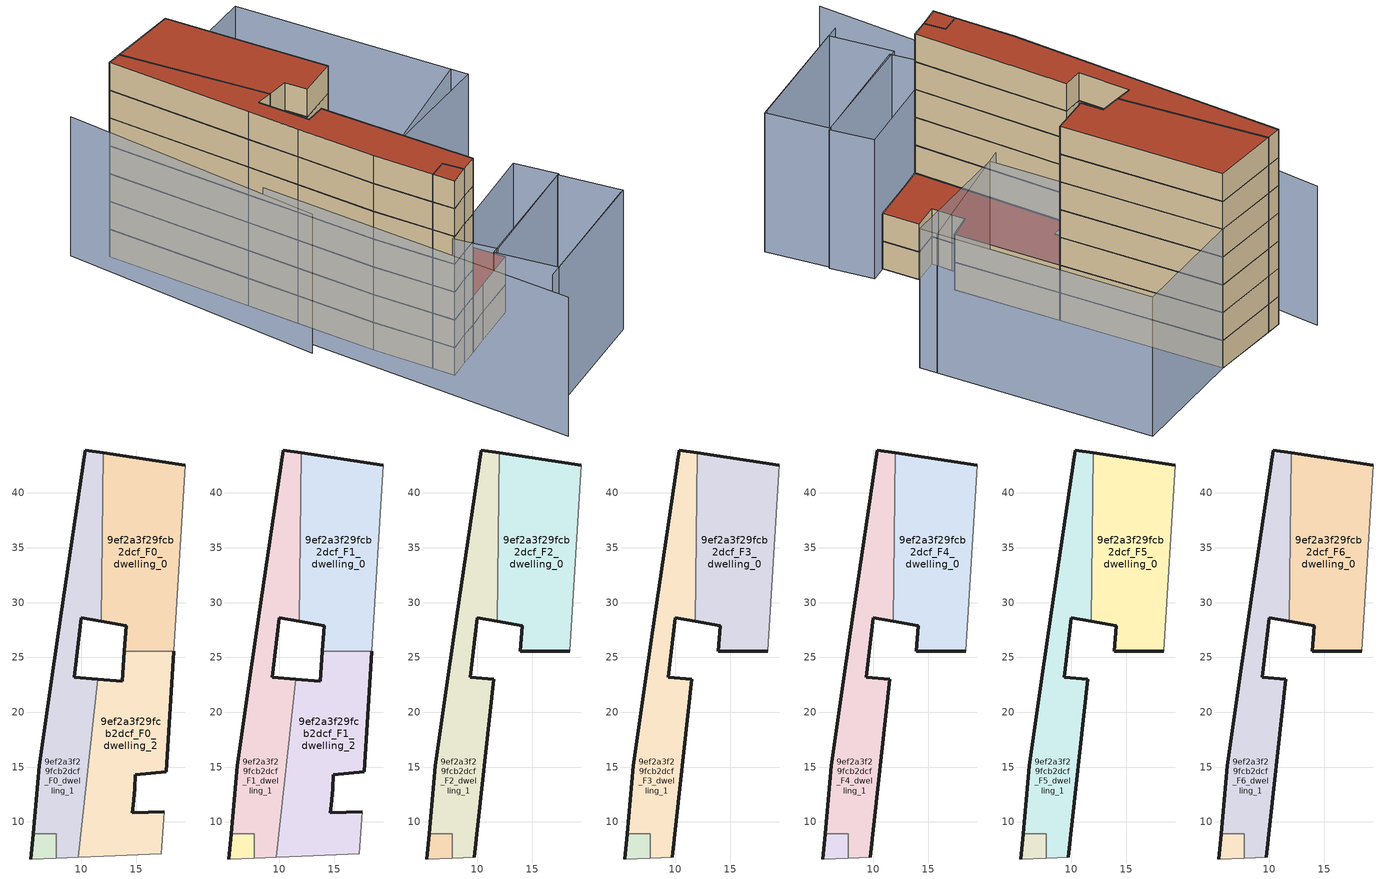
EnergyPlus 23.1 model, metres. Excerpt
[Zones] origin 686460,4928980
9ef2a3f29fcb2dcf_F0_dwelling_0
 floor ground (EU_floor_Construction): 18.43,25.55 19.47,42.55 12.01,43.67 11.82,28.29 14.09,27.9 13.93,25.55 z0
 wall outside (EU_wall_Construction): 13.93,25.55 14.09,27.9 11.82,28.29 / 12.01,43.67 19.47,42.55 z0:3
 wall adiabatic (EU_wall_Construction): 19.47,42.55 18.43,25.55 z0:3
 wall to 9ef2a3f29fcb2dcf_F0_dwelling_2 (EU_wall_Construction): 18.43,25.55 13.93,25.55 z0:3
 wall to 9ef2a3f29fcb2dcf_F0_dwelling_1 (EU_wall_Construction): 11.82,28.29 12.01,43.67 z0:3
9ef2a3f29fcb2dcf_F0_dwelling_1
 floor ground (EU_floor_Construction): 9.7,6.79 11.5,23.02 9.36,23.21 10,28.61 11.82,28.29 12.01,43.67 10.37,43.92 8.14,28.74 7.36,23.4 6.15,15.14 5.59,8.94 7.7,8.94 7.7,6.71 z0
 wall outside (EU_wall_Construction): 11.82,28.29 10,28.61 9.36,23.21 11.5,23.02 / 5.59,8.94 6.15,15.14 7.36,23.4 8.14,28.74 10.37,43.92 12.01,43.67 z0:3
 wall adiabatic (EU_wall_Construction): 9.7,6.79 7.7,6.71 z0:3
 wall to 9ef2a3f29fcb2dcf_F0_dwelling_2 (EU_wall_Construction): 11.5,23.02 9.7,6.79 z0:3
 wall to 9ef2a3f29fcb2dcf_F0_circulation (EU_wall_Construction): 7.7,6.71 7.7,8.94 5.59,8.94 z0:3
9ef2a3f29fcb2dcf_F0_dwelling_2
 floor ground (EU_floor_Construction): 17.28,7.08 17.55,10.92 14.66,10.83 14.71,11.51 14.89,13.01 14.92,14.29 17.76,14.59 18.43,25.55 13.93,25.55 13.75,22.82 11.5,23.02 9.7,6.79 12.02,6.88 z0
 wall outside (EU_wall_Construction): 11.5,23.02 13.75,22.82 13.93,25.55 / 18.43,25.55 17.76,14.59 14.92,14.29 14.89,13.01 14.71,11.51 14.66,10.83 17.55,10.92 z0:3
 wall adiabatic (EU_wall_Construction): 17.55,10.92 17.28,7.08 12.02,6.88 9.7,6.79 z0:3
9ef2a3f29fcb2dcf_F0_circulation
 floor ground (EU_floor_Construction): 7.7,6.71 7.7,8.94 5.59,8.94 5.39,6.62 z0
 wall outside (EU_wall_Construction): 5.39,6.62 5.59,8.94 z0:3
 wall adiabatic (EU_wall_Construction): 7.7,6.71 5.39,6.62 z0:3
9ef2a3f29fcb2dcf_F1_dwelling_0
 floor to 9ef2a3f29fcb2dcf_F0_dwelling_0 (EU_floor_Construction): 18.43,25.55 19.47,42.55 12,43.67 11.82,28.29 14.09,27.9 13.93,25.55 z3
 wall outside (EU_wall_Construction): 13.93,25.55 14.09,27.9 11.82,28.29 / 12.01,43.67 19.47,42.55 z3:6
 wall adiabatic (EU_wall_Construction): 19.47,42.55 18.43,25.55 z3:6
 wall to 9ef2a3f29fcb2dcf_F1_dwelling_2 (EU_wall_Construction): 18.43,25.55 13.93,25.55 z3:6
 wall to 9ef2a3f29fcb2dcf_F1_dwelling_1 (EU_wall_Construction): 11.82,28.29 12.01,43.67 z3:6
9ef2a3f29fcb2dcf_F1_dwelling_1
 floor to 9ef2a3f29fcb2dcf_F0_dwelling_1 (EU_floor_Construction): 9.7,6.79 11.5,23.02 9.36,23.21 10,28.61 11.82,28.29 12,43.67 10.37,43.92 8.14,28.74 7.36,23.4 6.15,15.14 5.59,8.94 7.7,8.94 7.7,6.71 z3
 wall outside (EU_wall_Construction): 11.82,28.29 10,28.61 9.36,23.21 11.5,23.02 / 5.59,8.94 6.15,15.14 7.36,23.4 8.14,28.74 10.37,43.92 12.01,43.67 z3:6
 wall adiabatic (EU_wall_Construction): 9.7,6.79 7.7,6.71 z3:6
 wall to 9ef2a3f29fcb2dcf_F1_dwelling_2 (EU_wall_Construction): 11.5,23.02 9.7,6.79 z3:6
 wall to 9ef2a3f29fcb2dcf_F1_circulation (EU_wall_Construction): 7.7,6.71 7.7,8.94 5.59,8.94 z3:6
9ef2a3f29fcb2dcf_F1_dwelling_2
 floor to 9ef2a3f29fcb2dcf_F0_dwelling_2 (EU_floor_Construction): 17.28,7.08 17.55,10.92 14.66,10.83 14.71,11.51 14.89,13.01 14.92,14.29 17.76,14.59 18.43,25.55 13.93,25.55 13.75,22.82 11.5,23.02 9.7,6.79 12.02,6.88 z3
 wall outside (EU_wall_Construction): 11.5,23.02 13.75,22.82 13.93,25.55 / 18.43,25.55 17.76,14.59 14.92,14.29 14.89,13.01 14.71,11.51 14.66,10.83 17.55,10.92 z3:6
 wall adiabatic (EU_wall_Construction): 17.55,10.92 17.28,7.08 12.02,6.88 9.7,6.79 z3:6
 roof outside (EU_roof_Construction): 18.43,25.55 17.76,14.59 14.92,14.29 14.89,13.01 14.71,11.51 14.66,10.83 17.55,10.92 17.28,7.08 12.02,6.88 9.7,6.79 11.5,23.02 13.75,22.82 13.93,25.55 z6
9ef2a3f29fcb2dcf_F1_circulation
 floor to 9ef2a3f29fcb2dcf_F0_circulation (EU_floor_Construction): 7.7,6.71 7.7,8.94 5.59,8.94 5.39,6.62 z3
 wall outside (EU_wall_Construction): 5.39,6.62 5.59,8.94 z3:6
 wall adiabatic (EU_wall_Construction): 7.7,6.71 5.39,6.62 z3:6
9ef2a3f29fcb2dcf_F2_dwelling_0
 floor to 9ef2a3f29fcb2dcf_F1_dwelling_0 (EU_floor_Construction): 18.43,25.55 19.47,42.55 12,43.67 11.82,28.29 14.09,27.9 13.93,25.55 z6
 wall outside (EU_wall_Construction): 18.43,25.55 13.93,25.55 14.09,27.9 11.82,28.29 / 12.01,43.67 19.47,42.55 z6:9
 wall adiabatic (EU_wall_Construction): 19.47,42.55 18.43,25.55 z6:9
 wall to 9ef2a3f29fcb2dcf_F2_dwelling_1 (EU_wall_Construction): 11.82,28.29 12.01,43.67 z6:9
9ef2a3f29fcb2dcf_F2_dwelling_1
 floor to 9ef2a3f29fcb2dcf_F1_dwelling_1 (EU_floor_Construction): 9.7,6.79 11.5,23.02 9.36,23.21 10,28.61 11.82,28.29 12,43.67 10.37,43.92 8.14,28.74 7.36,23.4 6.15,15.14 5.59,8.94 7.7,8.94 7.7,6.71 z6
 wall outside (EU_wall_Construction): 11.82,28.29 10,28.61 9.36,23.21 11.5,23.02 9.7,6.79 / 5.59,8.94 6.15,15.14 7.36,23.4 8.14,28.74 10.37,43.92 12.01,43.67 z6:9
 wall adiabatic (EU_wall_Construction): 9.7,6.79 7.7,6.71 z6:9
 wall to 9ef2a3f29fcb2dcf_F2_circulation (EU_wall_Construction): 7.7,6.71 7.7,8.94 5.59,8.94 z6:9
9ef2a3f29fcb2dcf_F2_circulation
 floor to 9ef2a3f29fcb2dcf_F1_circulation (EU_floor_Construction): 7.7,6.71 7.7,8.94 5.59,8.94 5.39,6.62 z6
 wall outside (EU_wall_Construction): 5.39,6.62 5.59,8.94 z6:9
 wall adiabatic (EU_wall_Construction): 7.7,6.71 5.39,6.62 z6:9
9ef2a3f29fcb2dcf_F3_dwelling_0
 floor to 9ef2a3f29fcb2dcf_F2_dwelling_0 (EU_floor_Construction): 18.43,25.55 19.47,42.55 12,43.67 11.82,28.29 14.09,27.9 13.93,25.55 z9
 wall outside (EU_wall_Construction): 18.43,25.55 13.93,25.55 14.09,27.9 11.82,28.29 / 12.01,43.67 19.47,42.55 z9:12
 wall adiabatic (EU_wall_Construction): 19.47,42.55 18.43,25.55 z9:12
 wall to 9ef2a3f29fcb2dcf_F3_dwelling_1 (EU_wall_Construction): 11.82,28.29 12.01,43.67 z9:12
9ef2a3f29fcb2dcf_F3_dwelling_1
 floor to 9ef2a3f29fcb2dcf_F2_dwelling_1 (EU_floor_Construction): 9.7,6.79 11.5,23.02 9.36,23.21 10,28.61 11.82,28.29 12,43.67 10.37,43.92 8.14,28.74 7.36,23.4 6.15,15.14 5.59,8.94 7.7,8.94 7.7,6.71 z9
 wall outside (EU_wall_Construction): 11.82,28.29 10,28.61 9.36,23.21 11.5,23.02 9.7,6.79 / 5.59,8.94 6.15,15.14 7.36,23.4 8.14,28.74 10.37,43.92 12.01,43.67 z9:12
 wall adiabatic (EU_wall_Construction): 9.7,6.79 7.7,6.71 z9:12
 wall to 9ef2a3f29fcb2dcf_F3_circulation (EU_wall_Construction): 7.7,6.71 7.7,8.94 5.59,8.94 z9:12
9ef2a3f29fcb2dcf_F3_circulation
 floor to 9ef2a3f29fcb2dcf_F2_circulation (EU_floor_Construction): 7.7,6.71 7.7,8.94 5.59,8.94 5.39,6.62 z9
 wall outside (EU_wall_Construction): 5.39,6.62 5.59,8.94 z9:12
 wall adiabatic (EU_wall_Construction): 7.7,6.71 5.39,6.62 z9:12
9ef2a3f29fcb2dcf_F4_dwelling_0
 floor to 9ef2a3f29fcb2dcf_F3_dwelling_0 (EU_floor_Construction): 18.43,25.55 19.47,42.55 12,43.67 11.82,28.29 14.09,27.9 13.93,25.55 z12
 wall outside (EU_wall_Construction): 18.43,25.55 13.93,25.55 14.09,27.9 11.82,28.29 / 12.01,43.67 19.47,42.55 z12:15
 wall adiabatic (EU_wall_Construction): 19.47,42.55 18.43,25.55 z12:15
 wall to 9ef2a3f29fcb2dcf_F4_dwelling_1 (EU_wall_Construction): 11.82,28.29 12.01,43.67 z12:15
9ef2a3f29fcb2dcf_F4_dwelling_1
 floor to 9ef2a3f29fcb2dcf_F3_dwelling_1 (EU_floor_Construction): 9.7,6.79 11.5,23.02 9.36,23.21 10,28.61 11.82,28.29 12,43.67 10.37,43.92 8.14,28.74 7.36,23.4 6.15,15.14 5.59,8.94 7.7,8.94 7.7,6.71 z12
 wall outside (EU_wall_Construction): 11.82,28.29 10,28.61 9.36,23.21 11.5,23.02 9.7,6.79 / 5.59,8.94 6.15,15.14 7.36,23.4 8.14,28.74 10.37,43.92 12.01,43.67 z12:15
 wall adiabatic (EU_wall_Construction): 9.7,6.79 7.7,6.71 z12:15
 wall to 9ef2a3f29fcb2dcf_F4_circulation (EU_wall_Construction): 7.7,6.71 7.7,8.94 5.59,8.94 z12:15
9ef2a3f29fcb2dcf_F4_circulation
 floor to 9ef2a3f29fcb2dcf_F3_circulation (EU_floor_Construction): 7.7,6.71 7.7,8.94 5.59,8.94 5.39,6.62 z12
 wall outside (EU_wall_Construction): 5.39,6.62 5.59,8.94 z12:15
 wall adiabatic (EU_wall_Construction): 7.7,6.71 5.39,6.62 z12:15
9ef2a3f29fcb2dcf_F5_dwelling_0
 floor to 9ef2a3f29fcb2dcf_F4_dwelling_0 (EU_floor_Construction): 18.43,25.55 19.47,42.55 12,43.67 11.82,28.29 14.09,27.9 13.93,25.55 z15
 wall outside (EU_wall_Construction): 18.43,25.55 13.93,25.55 14.09,27.9 11.82,28.29 / 12.01,43.67 19.47,42.55 z15:18
 wall adiabatic (EU_wall_Construction): 19.47,42.55 18.43,25.55 z15:18
 wall to 9ef2a3f29fcb2dcf_F5_dwelling_1 (EU_wall_Construction): 11.82,28.29 12.01,43.67 z15:18
9ef2a3f29fcb2dcf_F5_dwelling_1
 floor to 9ef2a3f29fcb2dcf_F4_dwelling_1 (EU_floor_Construction): 9.7,6.79 11.5,23.02 9.36,23.21 10,28.61 11.82,28.29 12,43.67 10.37,43.92 8.14,28.74 7.36,23.4 6.15,15.14 5.59,8.94 7.7,8.94 7.7,6.71 z15
 wall outside (EU_wall_Construction): 11.82,28.29 10,28.61 9.36,23.21 11.5,23.02 9.7,6.79 / 5.59,8.94 6.15,15.14 7.36,23.4 8.14,28.74 10.37,43.92 12.01,43.67 z15:18
 wall adiabatic (EU_wall_Construction): 9.7,6.79 7.7,6.71 z15:18
 wall to 9ef2a3f29fcb2dcf_F5_circulation (EU_wall_Construction): 7.7,6.71 7.7,8.94 5.59,8.94 z15:18
9ef2a3f29fcb2dcf_F5_circulation
 floor to 9ef2a3f29fcb2dcf_F4_circulation (EU_floor_Construction): 7.7,6.71 7.7,8.94 5.59,8.94 5.39,6.62 z15
 wall outside (EU_wall_Construction): 5.39,6.62 5.59,8.94 z15:18
 wall adiabatic (EU_wall_Construction): 7.7,6.71 5.39,6.62 z15:18
9ef2a3f29fcb2dcf_F6_dwelling_0
 floor to 9ef2a3f29fcb2dcf_F5_dwelling_0 (EU_floor_Construction): 18.43,25.55 19.47,42.55 12,43.67 11.82,28.29 14.09,27.9 13.93,25.55 z18
 wall outside (EU_wall_Construction): 18.43,25.55 13.93,25.55 14.09,27.9 11.82,28.29 / 12.01,43.67 19.47,42.55 z18:21
 wall adiabatic (EU_wall_Construction): 19.47,42.55 18.43,25.55 z18:21
 wall to 9ef2a3f29fcb2dcf_F6_dwelling_1 (EU_wall_Construction): 11.82,28.29 12.01,43.67 z18:21
 roof outside (EU_roof_Construction): 19.47,42.55 18.43,25.55 13.93,25.55 14.09,27.9 11.82,28.29 12.01,43.67 z21
9ef2a3f29fcb2dcf_F6_dwelling_1
 floor to 9ef2a3f29fcb2dcf_F5_dwelling_1 (EU_floor_Construction): 9.7,6.79 11.5,23.02 9.36,23.21 10,28.61 11.82,28.29 12,43.67 10.37,43.92 8.14,28.74 7.36,23.4 6.15,15.14 5.59,8.94 7.7,8.94 7.7,6.71 z18
 wall outside (EU_wall_Construction): 11.82,28.29 10,28.61 9.36,23.21 11.5,23.02 9.7,6.79 / 5.59,8.94 6.15,15.14 7.36,23.4 8.14,28.74 10.37,43.92 12.01,43.67 z18:21
 wall adiabatic (EU_wall_Construction): 9.7,6.79 7.7,6.71 z18:21
 wall to 9ef2a3f29fcb2dcf_F6_circulation (EU_wall_Construction): 7.7,6.71 7.7,8.94 5.59,8.94 z18:21
 roof outside (EU_roof_Construction): 12.01,43.67 11.82,28.29 10,28.61 9.36,23.21 11.5,23.02 9.7,6.79 7.7,6.71 7.7,8.94 5.59,8.94 6.15,15.14 7.36,23.4 8.14,28.74 10.37,43.92 z21
9ef2a3f29fcb2dcf_F6_circulation
 floor to 9ef2a3f29fcb2dcf_F5_circulation (EU_floor_Construction): 7.7,6.71 7.7,8.94 5.59,8.94 5.39,6.62 z18
 wall outside (EU_wall_Construction): 5.39,6.62 5.59,8.94 z18:21
 wall adiabatic (EU_wall_Construction): 7.7,6.71 5.39,6.62 z18:21
 roof outside (EU_roof_Construction): 7.7,8.94 7.7,6.71 5.39,6.62 5.59,8.94 z21
shading: 3.32,-4.32 18.79,-3.88 / 16.43,18.14 31.35,19.29 / 5.53,26.04 0.44,-7.25 / 9.03,47.18 3.34,20.03 / 4.52,2.26 19.03,2.63 / 19.03,2.63 19.2,-3.92 / 19.2,-3.92 4.69,-4.29 / 4.69,-4.29 4.52,2.26 / 5,6.61 19.12,7.15 / 19.12,7.15 19.3,2.64 / 19.3,2.64 5.17,2.1 / 5.17,2.1 5,6.61 / 17.96,18.26 19.47,42.55 / 19.47,42.55 32.74,41.72 / 32.74,41.72 31.23,17.43 / 31.23,17.43 17.96,18.26 z0:15
[Building]
EU S2 Campaign: North Axis=0; Terrain=City; Solar Distribution=FullExterior
[Site:Location]
Bologna: Latitude=44.5; Longitude=11.25; Time Zone=1; Elevation=37
[SizingPeriod:WeatherFileDays]
AnnualSizingPeriod: Begin Month=1; Begin Day of Month=1; End Month=12; End Day of Month=31; Day of Week for Start Day=Monday; Use Weather File Daylight Saving Period=No; Use Weather File Rain and Snow Indicators=No
[MATERIAL]
EU_InternalMass_Material: Roughness=MediumRough; Thickness=0.1; Conductivity=1; Density=1800; Specific Heat=900; Thermal Absorptance=0.9; Solar Absorptance=0.7; Visible Absorptance=0.7
[MATERIAL:NOMASS] Roughness=MediumRough; Thermal Absorptance=0.9; Solar Absorptance=0.7; Visible Absorptance=0.7
Name | Thermal Resistance
EU_wall_NoMass | 0.905828
EU_roof_NoMass | 0.37593
EU_floor_NoMass | 0.67114
[CONSTRUCTION]
EU_wall_Construction: EU_wall_NoMass
EU_roof_Construction: EU_roof_NoMass
EU_floor_Construction: EU_floor_NoMass
EU_InternalMass_Construction: EU_InternalMass_Material
[ZONE] Type=1; Multiplier=1; Ceiling Height=autocalculate; Floor Area=autocalculate; Part of Total Floor Area=Yes
Name | Volume
9ef2a3f29fcb2dcf_F0_dwelling_0; 9ef2a3f29fcb2dcf_F1_dwelling_0; 9ef2a3f29fcb2dcf_F2_dwelling_0; 9ef2a3f29fcb2dcf_F3_dwelling_0; 9ef2a3f29fcb2dcf_F4_dwelling_0; 9ef2a3f29fcb2dcf_F5_dwelling_0; 9ef2a3f29fcb2dcf_F6_dwelling_0 | 355.645
9ef2a3f29fcb2dcf_F0_dwelling_1 | 354.935
9ef2a3f29fcb2dcf_F1_dwelling_1; 9ef2a3f29fcb2dcf_F2_dwelling_1; 9ef2a3f29fcb2dcf_F3_dwelling_1; 9ef2a3f29fcb2dcf_F4_dwelling_1; 9ef2a3f29fcb2dcf_F5_dwelling_1; 9ef2a3f29fcb2dcf_F6_dwelling_1 | 354.934
9ef2a3f29fcb2dcf_F0_dwelling_2 | 349.427
9ef2a3f29fcb2dcf_F1_dwelling_2 | 349.425
9ef2a3f29fcb2dcf_F0_circulation | 15.0901
9ef2a3f29fcb2dcf_F1_circulation; 9ef2a3f29fcb2dcf_F2_circulation; 9ef2a3f29fcb2dcf_F3_circulation; 9ef2a3f29fcb2dcf_F4_circulation; 9ef2a3f29fcb2dcf_F5_circulation; 9ef2a3f29fcb2dcf_F6_circulation | 15.0908
[INTERNALMASS] Construction=EU_InternalMass_Construction
Name | Zone or ZoneList | Surface Area
9ef2a3f29fcb2dcf_F0_dwelling_0_EU_InternalMass | 9ef2a3f29fcb2dcf_F0_dwelling_0 | 118.547
9ef2a3f29fcb2dcf_F0_dwelling_1_EU_InternalMass | 9ef2a3f29fcb2dcf_F0_dwelling_1 | 118.316
9ef2a3f29fcb2dcf_F0_dwelling_2_EU_InternalMass | 9ef2a3f29fcb2dcf_F0_dwelling_2 | 116.469
9ef2a3f29fcb2dcf_F1_dwelling_0_EU_InternalMass | 9ef2a3f29fcb2dcf_F1_dwelling_0 | 118.547
9ef2a3f29fcb2dcf_F1_dwelling_1_EU_InternalMass | 9ef2a3f29fcb2dcf_F1_dwelling_1 | 118.316
9ef2a3f29fcb2dcf_F1_dwelling_2_EU_InternalMass | 9ef2a3f29fcb2dcf_F1_dwelling_2 | 116.469
9ef2a3f29fcb2dcf_F2_dwelling_0_EU_InternalMass | 9ef2a3f29fcb2dcf_F2_dwelling_0 | 162.998
9ef2a3f29fcb2dcf_F2_dwelling_1_EU_InternalMass | 9ef2a3f29fcb2dcf_F2_dwelling_1 | 162.998
9ef2a3f29fcb2dcf_F3_dwelling_0_EU_InternalMass | 9ef2a3f29fcb2dcf_F3_dwelling_0 | 162.998
9ef2a3f29fcb2dcf_F3_dwelling_1_EU_InternalMass | 9ef2a3f29fcb2dcf_F3_dwelling_1 | 162.998
9ef2a3f29fcb2dcf_F4_dwelling_0_EU_InternalMass | 9ef2a3f29fcb2dcf_F4_dwelling_0 | 162.998
9ef2a3f29fcb2dcf_F4_dwelling_1_EU_InternalMass | 9ef2a3f29fcb2dcf_F4_dwelling_1 | 162.998
9ef2a3f29fcb2dcf_F5_dwelling_0_EU_InternalMass | 9ef2a3f29fcb2dcf_F5_dwelling_0 | 162.998
9ef2a3f29fcb2dcf_F5_dwelling_1_EU_InternalMass | 9ef2a3f29fcb2dcf_F5_dwelling_1 | 162.998
9ef2a3f29fcb2dcf_F6_dwelling_0_EU_InternalMass | 9ef2a3f29fcb2dcf_F6_dwelling_0 | 162.998
9ef2a3f29fcb2dcf_F6_dwelling_1_EU_InternalMass | 9ef2a3f29fcb2dcf_F6_dwelling_1 | 162.998
[OTHEREQUIPMENT] Fuel Type=Electricity; Design Level Calculation Method=Watts/Area; Power per Zone Floor Area=1; Fraction Latent=0; Fraction Radiant=0; Fraction Lost=0; Carbon Dioxide Generation Rate=0; EndUse Subcategory=EU_Step8_InternalGains
Name | Zone or ZoneList or Space or SpaceList | Schedule
EU_Step8_InternalGain_9ef2a3f29fcb2dcf_F0_dwelling_0_f000 | 9ef2a3f29fcb2dcf_F0_dwelling_0 | EU_Step8_GainSchedule_9ef2a3f29fcb2dcf_F0_dwelling_0_f000
EU_Step8_InternalGain_9ef2a3f29fcb2dcf_F0_dwelling_1_f000 | 9ef2a3f29fcb2dcf_F0_dwelling_1 | EU_Step8_GainSchedule_9ef2a3f29fcb2dcf_F0_dwelling_1_f000
EU_Step8_InternalGain_9ef2a3f29fcb2dcf_F0_dwelling_2_f000 | 9ef2a3f29fcb2dcf_F0_dwelling_2 | EU_Step8_GainSchedule_9ef2a3f29fcb2dcf_F0_dwelling_2_f000
EU_Step8_InternalGain_9ef2a3f29fcb2dcf_F1_dwelling_0_f000 | 9ef2a3f29fcb2dcf_F1_dwelling_0 | EU_Step8_GainSchedule_9ef2a3f29fcb2dcf_F1_dwelling_0_f000
EU_Step8_InternalGain_9ef2a3f29fcb2dcf_F1_dwelling_1_f000 | 9ef2a3f29fcb2dcf_F1_dwelling_1 | EU_Step8_GainSchedule_9ef2a3f29fcb2dcf_F1_dwelling_1_f000
EU_Step8_InternalGain_9ef2a3f29fcb2dcf_F1_dwelling_2_f000 | 9ef2a3f29fcb2dcf_F1_dwelling_2 | EU_Step8_GainSchedule_9ef2a3f29fcb2dcf_F1_dwelling_2_f000
EU_Step8_InternalGain_9ef2a3f29fcb2dcf_F2_dwelling_0_f000 | 9ef2a3f29fcb2dcf_F2_dwelling_0 | EU_Step8_GainSchedule_9ef2a3f29fcb2dcf_F2_dwelling_0_f000
EU_Step8_InternalGain_9ef2a3f29fcb2dcf_F2_dwelling_1_f000 | 9ef2a3f29fcb2dcf_F2_dwelling_1 | EU_Step8_GainSchedule_9ef2a3f29fcb2dcf_F2_dwelling_1_f000
EU_Step8_InternalGain_9ef2a3f29fcb2dcf_F3_dwelling_0_f000 | 9ef2a3f29fcb2dcf_F3_dwelling_0 | EU_Step8_GainSchedule_9ef2a3f29fcb2dcf_F3_dwelling_0_f000
EU_Step8_InternalGain_9ef2a3f29fcb2dcf_F3_dwelling_1_f000 | 9ef2a3f29fcb2dcf_F3_dwelling_1 | EU_Step8_GainSchedule_9ef2a3f29fcb2dcf_F3_dwelling_1_f000
EU_Step8_InternalGain_9ef2a3f29fcb2dcf_F4_dwelling_0_f000 | 9ef2a3f29fcb2dcf_F4_dwelling_0 | EU_Step8_GainSchedule_9ef2a3f29fcb2dcf_F4_dwelling_0_f000
EU_Step8_InternalGain_9ef2a3f29fcb2dcf_F4_dwelling_1_f000 | 9ef2a3f29fcb2dcf_F4_dwelling_1 | EU_Step8_GainSchedule_9ef2a3f29fcb2dcf_F4_dwelling_1_f000
EU_Step8_InternalGain_9ef2a3f29fcb2dcf_F5_dwelling_0_f000 | 9ef2a3f29fcb2dcf_F5_dwelling_0 | EU_Step8_GainSchedule_9ef2a3f29fcb2dcf_F5_dwelling_0_f000
EU_Step8_InternalGain_9ef2a3f29fcb2dcf_F5_dwelling_1_f000 | 9ef2a3f29fcb2dcf_F5_dwelling_1 | EU_Step8_GainSchedule_9ef2a3f29fcb2dcf_F5_dwelling_1_f000
EU_Step8_InternalGain_9ef2a3f29fcb2dcf_F6_dwelling_0_f000 | 9ef2a3f29fcb2dcf_F6_dwelling_0 | EU_Step8_GainSchedule_9ef2a3f29fcb2dcf_F6_dwelling_0_f000
EU_Step8_InternalGain_9ef2a3f29fcb2dcf_F6_dwelling_1_f000 | 9ef2a3f29fcb2dcf_F6_dwelling_1 | EU_Step8_GainSchedule_9ef2a3f29fcb2dcf_F6_dwelling_1_f000
[ZONEINFILTRATION:DESIGNFLOWRATE] Schedule=EU_AlwaysOn; Design Flow Rate Calculation Method=Flow/Area; Flow Rate per Floor Area=0.0005; Constant Term Coefficient=1; Temperature Term Coefficient=0; Velocity Term Coefficient=0; Velocity Squared Term Coefficient=0
Name | Zone or ZoneList or Space or SpaceList
EU_Circulation_Infiltration_9ef2a3f29fcb2dcf_F0_circulation | 9ef2a3f29fcb2dcf_F0_circulation
EU_Circulation_Infiltration_9ef2a3f29fcb2dcf_F1_circulation | 9ef2a3f29fcb2dcf_F1_circulation
EU_Circulation_Infiltration_9ef2a3f29fcb2dcf_F2_circulation | 9ef2a3f29fcb2dcf_F2_circulation
EU_Circulation_Infiltration_9ef2a3f29fcb2dcf_F3_circulation | 9ef2a3f29fcb2dcf_F3_circulation
EU_Circulation_Infiltration_9ef2a3f29fcb2dcf_F4_circulation | 9ef2a3f29fcb2dcf_F4_circulation
EU_Circulation_Infiltration_9ef2a3f29fcb2dcf_F5_circulation | 9ef2a3f29fcb2dcf_F5_circulation
EU_Circulation_Infiltration_9ef2a3f29fcb2dcf_F6_circulation | 9ef2a3f29fcb2dcf_F6_circulation
[ZONEVENTILATION:DESIGNFLOWRATE] Schedule=EU_AlwaysOn; Design Flow Rate Calculation Method=AirChanges/Hour; Air Changes per Hour=0.73129; Ventilation Type=Natural; Fan Pressure Rise=0; Fan Total Efficiency=1; Constant Term Coefficient=1; Temperature Term Coefficient=0; Velocity Term Coefficient=0; Velocity Squared Term Coefficient=0; Minimum Indoor Temperature=-100; Maximum Indoor Temperature=100; Delta Temperature=-100; Minimum Outdoor Temperature=-100; Maximum Outdoor Temperature=100; Maximum Wind Speed=40
Name | Zone or ZoneList or Space or SpaceList
EU_ConstantAir_9ef2a3f29fcb2dcf_F0_dwelling_0 | 9ef2a3f29fcb2dcf_F0_dwelling_0
EU_ConstantAir_9ef2a3f29fcb2dcf_F0_dwelling_1 | 9ef2a3f29fcb2dcf_F0_dwelling_1
EU_ConstantAir_9ef2a3f29fcb2dcf_F0_dwelling_2 | 9ef2a3f29fcb2dcf_F0_dwelling_2
EU_ConstantAir_9ef2a3f29fcb2dcf_F1_dwelling_0 | 9ef2a3f29fcb2dcf_F1_dwelling_0
EU_ConstantAir_9ef2a3f29fcb2dcf_F1_dwelling_1 | 9ef2a3f29fcb2dcf_F1_dwelling_1
EU_ConstantAir_9ef2a3f29fcb2dcf_F1_dwelling_2 | 9ef2a3f29fcb2dcf_F1_dwelling_2
EU_ConstantAir_9ef2a3f29fcb2dcf_F2_dwelling_0 | 9ef2a3f29fcb2dcf_F2_dwelling_0
EU_ConstantAir_9ef2a3f29fcb2dcf_F2_dwelling_1 | 9ef2a3f29fcb2dcf_F2_dwelling_1
EU_ConstantAir_9ef2a3f29fcb2dcf_F3_dwelling_0 | 9ef2a3f29fcb2dcf_F3_dwelling_0
EU_ConstantAir_9ef2a3f29fcb2dcf_F3_dwelling_1 | 9ef2a3f29fcb2dcf_F3_dwelling_1
EU_ConstantAir_9ef2a3f29fcb2dcf_F4_dwelling_0 | 9ef2a3f29fcb2dcf_F4_dwelling_0
EU_ConstantAir_9ef2a3f29fcb2dcf_F4_dwelling_1 | 9ef2a3f29fcb2dcf_F4_dwelling_1
EU_ConstantAir_9ef2a3f29fcb2dcf_F5_dwelling_0 | 9ef2a3f29fcb2dcf_F5_dwelling_0
EU_ConstantAir_9ef2a3f29fcb2dcf_F5_dwelling_1 | 9ef2a3f29fcb2dcf_F5_dwelling_1
EU_ConstantAir_9ef2a3f29fcb2dcf_F6_dwelling_0 | 9ef2a3f29fcb2dcf_F6_dwelling_0
EU_ConstantAir_9ef2a3f29fcb2dcf_F6_dwelling_1 | 9ef2a3f29fcb2dcf_F6_dwelling_1
[HVACTEMPLATE:THERMOSTAT] Constant Heating Setpoint=20; Constant Cooling Setpoint=50
EU_HeatOnly_9ef2a3f29fcb2dcf_F0_dwelling_0; EU_HeatOnly_9ef2a3f29fcb2dcf_F0_dwelling_1; EU_HeatOnly_9ef2a3f29fcb2dcf_F0_dwelling_2; EU_HeatOnly_9ef2a3f29fcb2dcf_F1_dwelling_0; EU_HeatOnly_9ef2a3f29fcb2dcf_F1_dwelling_1; EU_HeatOnly_9ef2a3f29fcb2dcf_F1_dwelling_2; EU_HeatOnly_9ef2a3f29fcb2dcf_F2_dwelling_0; EU_HeatOnly_9ef2a3f29fcb2dcf_F2_dwelling_1; EU_HeatOnly_9ef2a3f29fcb2dcf_F3_dwelling_0; EU_HeatOnly_9ef2a3f29fcb2dcf_F3_dwelling_1; EU_HeatOnly_9ef2a3f29fcb2dcf_F4_dwelling_0; EU_HeatOnly_9ef2a3f29fcb2dcf_F4_dwelling_1; EU_HeatOnly_9ef2a3f29fcb2dcf_F5_dwelling_0; EU_HeatOnly_9ef2a3f29fcb2dcf_F5_dwelling_1; EU_HeatOnly_9ef2a3f29fcb2dcf_F6_dwelling_0; EU_HeatOnly_9ef2a3f29fcb2dcf_F6_dwelling_1
[HVACTEMPLATE:ZONE:IDEALLOADSAIRSYSTEM] System Availability Schedule=EU_AlwaysOn; Maximum Heating Supply Air Temperature=50; Minimum Cooling Supply Air Temperature=13; Maximum Heating Supply Air Humidity Ratio=0.0156; Minimum Cooling Supply Air Humidity Ratio=0.0077; Heating Limit=NoLimit; Cooling Limit=NoLimit; Heating Availability Schedule=EU_AlwaysOn; Cooling Availability Schedule=EU_CoolingOff; Dehumidification Control Type=ConstantSensibleHeatRatio; Cooling Sensible Heat Ratio=0.7; Dehumidification Setpoint=60; Humidification Control Type=None; Humidification Setpoint=30; Outdoor Air Method=None; Outdoor Air Flow Rate per Person=0.00944; Outdoor Air Flow Rate per Zone Floor Area=0; Outdoor Air Flow Rate per Zone=0; Demand Controlled Ventilation Type=None; Outdoor Air Economizer Type=NoEconomizer; Heat Recovery Type=None; Sensible Heat Recovery Effectiveness=0.7; Latent Heat Recovery Effectiveness=0.65
Name | Template Thermostat
9ef2a3f29fcb2dcf_F0_dwelling_0 | EU_HeatOnly_9ef2a3f29fcb2dcf_F0_dwelling_0
9ef2a3f29fcb2dcf_F0_dwelling_1 | EU_HeatOnly_9ef2a3f29fcb2dcf_F0_dwelling_1
9ef2a3f29fcb2dcf_F0_dwelling_2 | EU_HeatOnly_9ef2a3f29fcb2dcf_F0_dwelling_2
9ef2a3f29fcb2dcf_F1_dwelling_0 | EU_HeatOnly_9ef2a3f29fcb2dcf_F1_dwelling_0
9ef2a3f29fcb2dcf_F1_dwelling_1 | EU_HeatOnly_9ef2a3f29fcb2dcf_F1_dwelling_1
9ef2a3f29fcb2dcf_F1_dwelling_2 | EU_HeatOnly_9ef2a3f29fcb2dcf_F1_dwelling_2
9ef2a3f29fcb2dcf_F2_dwelling_0 | EU_HeatOnly_9ef2a3f29fcb2dcf_F2_dwelling_0
9ef2a3f29fcb2dcf_F2_dwelling_1 | EU_HeatOnly_9ef2a3f29fcb2dcf_F2_dwelling_1
9ef2a3f29fcb2dcf_F3_dwelling_0 | EU_HeatOnly_9ef2a3f29fcb2dcf_F3_dwelling_0
9ef2a3f29fcb2dcf_F3_dwelling_1 | EU_HeatOnly_9ef2a3f29fcb2dcf_F3_dwelling_1
9ef2a3f29fcb2dcf_F4_dwelling_0 | EU_HeatOnly_9ef2a3f29fcb2dcf_F4_dwelling_0
9ef2a3f29fcb2dcf_F4_dwelling_1 | EU_HeatOnly_9ef2a3f29fcb2dcf_F4_dwelling_1
9ef2a3f29fcb2dcf_F5_dwelling_0 | EU_HeatOnly_9ef2a3f29fcb2dcf_F5_dwelling_0
9ef2a3f29fcb2dcf_F5_dwelling_1 | EU_HeatOnly_9ef2a3f29fcb2dcf_F5_dwelling_1
9ef2a3f29fcb2dcf_F6_dwelling_0 | EU_HeatOnly_9ef2a3f29fcb2dcf_F6_dwelling_0
9ef2a3f29fcb2dcf_F6_dwelling_1 | EU_HeatOnly_9ef2a3f29fcb2dcf_F6_dwelling_1
[SIZING:ZONE] Zone Cooling Design Supply Air Temperature Input Method=SupplyAirTemperature; Zone Cooling Design Supply Air Temperature=13; Zone Heating Design Supply Air Temperature Input Method=SupplyAirTemperature; Zone Heating Design Supply Air Temperature=50; Zone Cooling Design Supply Air Humidity Ratio=0.008; Zone Heating Design Supply Air Humidity Ratio=0.008; Cooling Design Air Flow Method=DesignDay; Cooling Design Air Flow Rate=0; Cooling Minimum Air Flow per Zone Floor Area=0.000762; Cooling Minimum Air Flow=0; Cooling Minimum Air Flow Fraction=0.2; Heating Design Air Flow Method=DesignDay; Heating Design Air Flow Rate=0; Heating Maximum Air Flow per Zone Floor Area=0.002032; Heating Maximum Air Flow=0.141576; Heating Maximum Air Flow Fraction=0.3; Account for Dedicated Outdoor Air System=No; Dedicated Outdoor Air System Control Strategy=NeutralSupplyAir; Dedicated Outdoor Air Low Setpoint Temperature for Design=autosize; Dedicated Outdoor Air High Setpoint Temperature for Design=autosize; Zone Load Sizing Method=Sensible Load Only No Latent Load; Zone Latent Cooling Design Supply Air Humidity Ratio Input Method=HumidityRatioDifference; Zone Cooling Design Supply Air Humidity Ratio Difference=0.005; Zone Latent Heating Design Supply Air Humidity Ratio Input Method=HumidityRatioDifference; Zone Humidification Design Supply Air Humidity Ratio Difference=0.005
9ef2a3f29fcb2dcf_F0_dwelling_0; 9ef2a3f29fcb2dcf_F0_dwelling_1; 9ef2a3f29fcb2dcf_F0_dwelling_2; 9ef2a3f29fcb2dcf_F1_dwelling_0; 9ef2a3f29fcb2dcf_F1_dwelling_1; 9ef2a3f29fcb2dcf_F1_dwelling_2; 9ef2a3f29fcb2dcf_F2_dwelling_0; 9ef2a3f29fcb2dcf_F2_dwelling_1; 9ef2a3f29fcb2dcf_F3_dwelling_0; 9ef2a3f29fcb2dcf_F3_dwelling_1; 9ef2a3f29fcb2dcf_F4_dwelling_0; 9ef2a3f29fcb2dcf_F4_dwelling_1; 9ef2a3f29fcb2dcf_F5_dwelling_0; 9ef2a3f29fcb2dcf_F5_dwelling_1; 9ef2a3f29fcb2dcf_F6_dwelling_0; 9ef2a3f29fcb2dcf_F6_dwelling_1
[SCHEDULE:CONSTANT]
Name | Hourly Value
EU_AlwaysOn | 1
EU_CoolingOff | 0
[SCHEDULE:FILE] Column Number=1; Rows to Skip at Top=0; Number of Hours of Data=8760; Column Separator=Comma; Interpolate to Timestep=No; Minutes per Item=60; Adjust Schedule for Daylight Savings=Yes
Name | File
EU_Step8_GainSchedule_9ef2a3f29fcb2dcf_F0_dwelling_0_f000 | ../../schedules/9ef2a3f29fcb2dcf/9ef2a3f29fcb2dcf_F0_dwelling_0_f000_gain.csv
EU_Step8_GainSchedule_9ef2a3f29fcb2dcf_F0_dwelling_1_f000 | ../../schedules/9ef2a3f29fcb2dcf/9ef2a3f29fcb2dcf_F0_dwelling_1_f000_gain.csv
EU_Step8_GainSchedule_9ef2a3f29fcb2dcf_F0_dwelling_2_f000 | ../../schedules/9ef2a3f29fcb2dcf/9ef2a3f29fcb2dcf_F0_dwelling_2_f000_gain.csv
EU_Step8_GainSchedule_9ef2a3f29fcb2dcf_F1_dwelling_0_f000 | ../../schedules/9ef2a3f29fcb2dcf/9ef2a3f29fcb2dcf_F1_dwelling_0_f000_gain.csv
EU_Step8_GainSchedule_9ef2a3f29fcb2dcf_F1_dwelling_1_f000 | ../../schedules/9ef2a3f29fcb2dcf/9ef2a3f29fcb2dcf_F1_dwelling_1_f000_gain.csv
EU_Step8_GainSchedule_9ef2a3f29fcb2dcf_F1_dwelling_2_f000 | ../../schedules/9ef2a3f29fcb2dcf/9ef2a3f29fcb2dcf_F1_dwelling_2_f000_gain.csv
EU_Step8_GainSchedule_9ef2a3f29fcb2dcf_F2_dwelling_0_f000 | ../../schedules/9ef2a3f29fcb2dcf/9ef2a3f29fcb2dcf_F2_dwelling_0_f000_gain.csv
EU_Step8_GainSchedule_9ef2a3f29fcb2dcf_F2_dwelling_1_f000 | ../../schedules/9ef2a3f29fcb2dcf/9ef2a3f29fcb2dcf_F2_dwelling_1_f000_gain.csv
EU_Step8_GainSchedule_9ef2a3f29fcb2dcf_F3_dwelling_0_f000 | ../../schedules/9ef2a3f29fcb2dcf/9ef2a3f29fcb2dcf_F3_dwelling_0_f000_gain.csv
EU_Step8_GainSchedule_9ef2a3f29fcb2dcf_F3_dwelling_1_f000 | ../../schedules/9ef2a3f29fcb2dcf/9ef2a3f29fcb2dcf_F3_dwelling_1_f000_gain.csv
EU_Step8_GainSchedule_9ef2a3f29fcb2dcf_F4_dwelling_0_f000 | ../../schedules/9ef2a3f29fcb2dcf/9ef2a3f29fcb2dcf_F4_dwelling_0_f000_gain.csv
EU_Step8_GainSchedule_9ef2a3f29fcb2dcf_F4_dwelling_1_f000 | ../../schedules/9ef2a3f29fcb2dcf/9ef2a3f29fcb2dcf_F4_dwelling_1_f000_gain.csv
EU_Step8_GainSchedule_9ef2a3f29fcb2dcf_F5_dwelling_0_f000 | ../../schedules/9ef2a3f29fcb2dcf/9ef2a3f29fcb2dcf_F5_dwelling_0_f000_gain.csv
EU_Step8_GainSchedule_9ef2a3f29fcb2dcf_F5_dwelling_1_f000 | ../../schedules/9ef2a3f29fcb2dcf/9ef2a3f29fcb2dcf_F5_dwelling_1_f000_gain.csv
EU_Step8_GainSchedule_9ef2a3f29fcb2dcf_F6_dwelling_0_f000 | ../../schedules/9ef2a3f29fcb2dcf/9ef2a3f29fcb2dcf_F6_dwelling_0_f000_gain.csv
EU_Step8_GainSchedule_9ef2a3f29fcb2dcf_F6_dwelling_1_f000 | ../../schedules/9ef2a3f29fcb2dcf/9ef2a3f29fcb2dcf_F6_dwelling_1_f000_gain.csv
